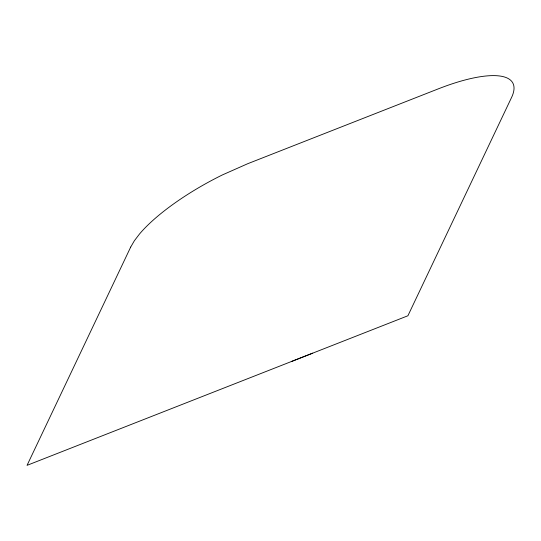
<?xml version="1.0" encoding="UTF-8"?>
<svg xmlns="http://www.w3.org/2000/svg" width="541" height="541" viewBox="0 0 541 541"><rect width="100%" height="100%" fill="white"/><g stroke="black" fill="none" stroke-linecap="round" stroke-linejoin="round"><path stroke-width="0.81" d="M291.268 361.577L312.691 353.165M130.685 247.095L27.05 465.348L407.907 315.768L511.543 97.515A109.539 32.528 -28.3 0 0 438.169 88.913L247.737 163.7L222.351 174.946A109.539 32.528 -28.3 0 0 139.585 233.915L134.351 240.772L130.685 247.095"/></g></svg>
